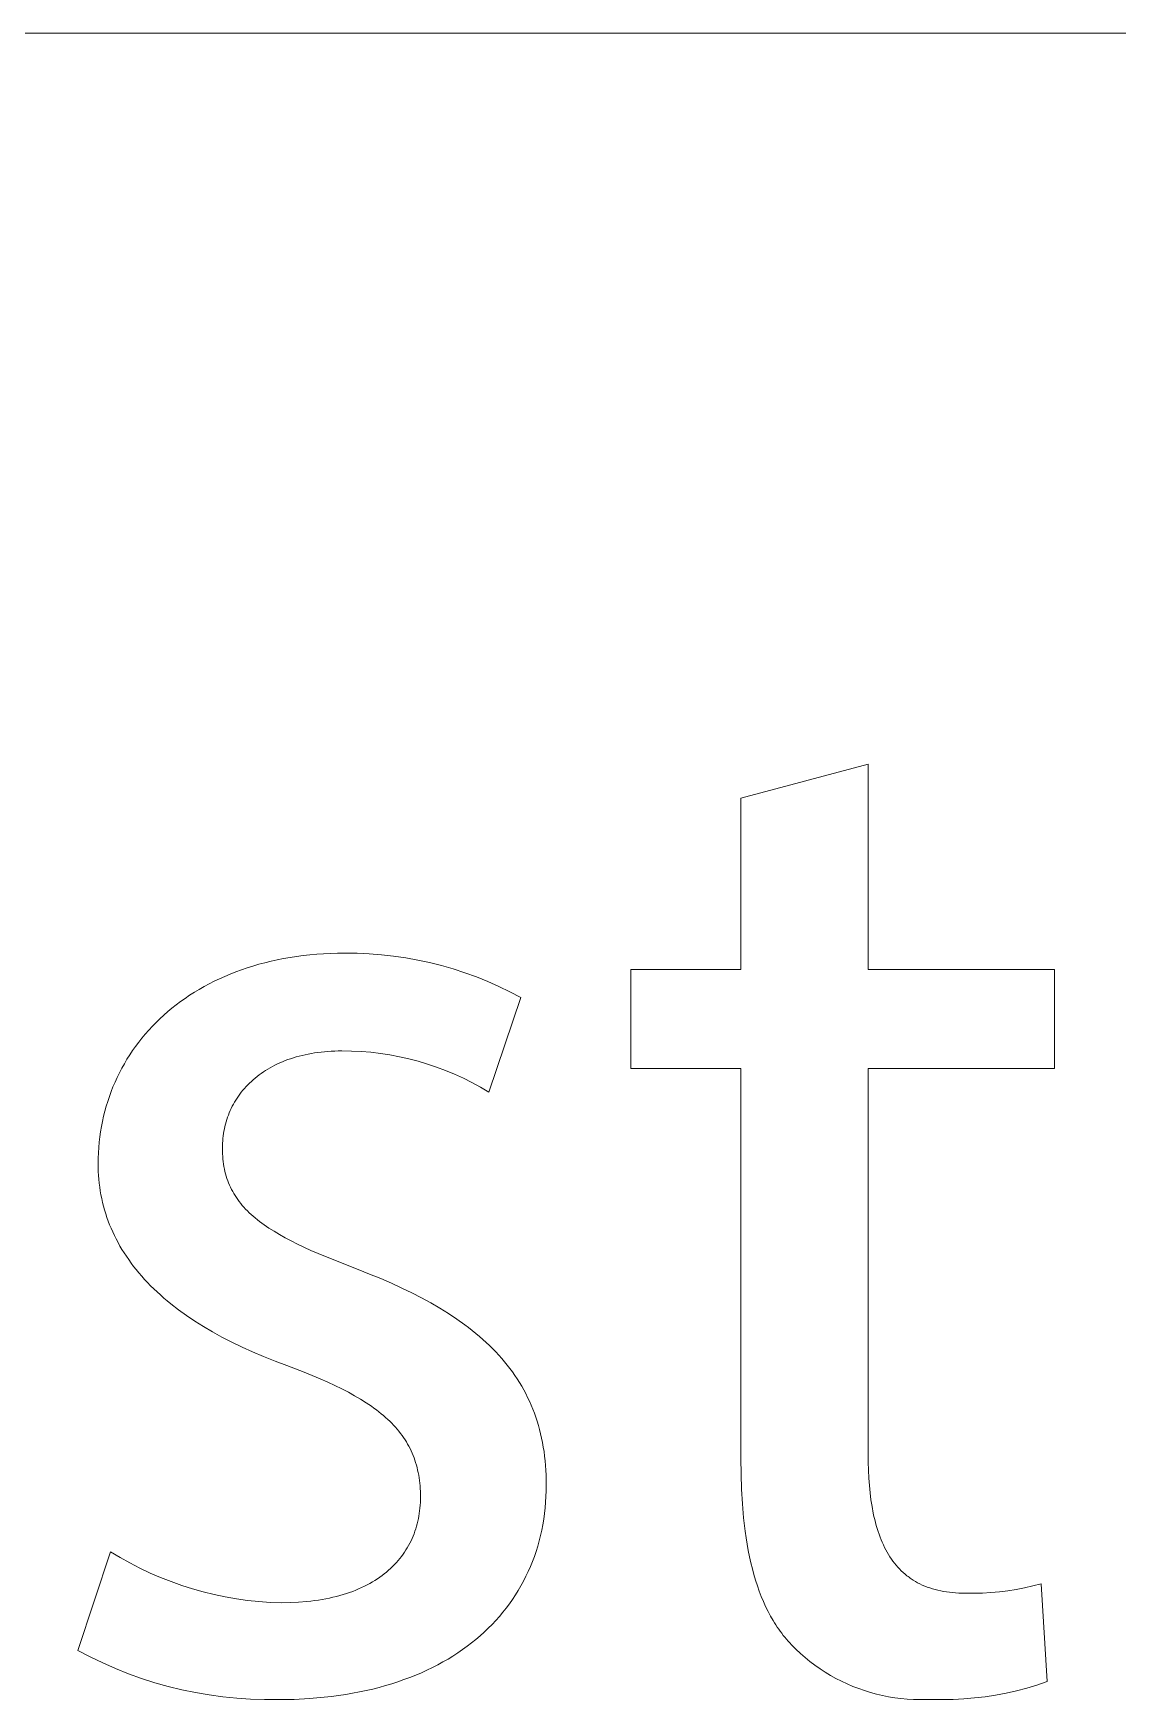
# Model space of a CAD drawing. Header units: millimetres. Extents: x -1246 to 2331, y -493 to 2006.
# Drawn here: x 1615.7 to 1641.98, y -433.3 to -392.91 of the extents above; entities that cross this region are included whole.
import ezdxf

# ---------------------------------------------------------------- set-up
doc = ezdxf.new("R2010")
doc.units = ezdxf.units.MM
doc.header["$MEASUREMENT"] = 0
doc.layers.add('Domyślny', color=7, linetype='Continuous', true_color=0x000000)

msp = doc.modelspace()

# ---------------------------------------------------------------- linework, layer by layer
at = {"layer": 'Domyślny', "color": 18, "lineweight": 15, "true_color": 0x000000}
for p, q in [((979.012, -392.905), (2327.486, -392.905)), ((1632.849, -411.444), (1635.935, -410.622)), ((1635.935, -410.622), (1635.935, -415.602)), ((1632.849, -415.602), (1632.849, -411.444)), ((1622.239, -415.262), (1622.402, -415.244)), ((1622.402, -415.244), (1622.567, -415.229)), ((1622.567, -415.229), (1622.734, -415.218)), ((1622.734, -415.218), (1622.903, -415.209)), ((1622.903, -415.209), (1623.075, -415.204)), ((1623.075, -415.204), (1623.248, -415.203)), ((1623.248, -415.203), (1623.545, -415.206)), ((1623.545, -415.206), (1623.841, -415.218)), ((1623.841, -415.218), (1624.136, -415.241)), ((1624.136, -415.241), (1624.43, -415.274)), ((1620.604, -415.657), (1620.741, -415.607)), ((1620.741, -415.607), (1620.88, -415.56)), ((1620.88, -415.56), (1621.022, -415.515)), ((1621.022, -415.515), (1621.166, -415.473)), ((1621.166, -415.473), (1621.312, -415.434)), ((1621.312, -415.434), (1621.461, -415.398)), ((1621.461, -415.398), (1621.612, -415.365)), ((1621.612, -415.365), (1621.765, -415.335)), ((1621.765, -415.335), (1621.921, -415.307)), ((1621.921, -415.307), (1622.079, -415.283)), ((1622.079, -415.283), (1622.239, -415.262)), ((1624.43, -415.274), (1624.724, -415.317)), ((1624.724, -415.317), (1625.015, -415.37)), ((1625.015, -415.37), (1625.305, -415.432)), ((1625.305, -415.432), (1625.592, -415.505)), ((1625.592, -415.505), (1625.877, -415.586)), ((1625.877, -415.586), (1626.159, -415.678)), ((1630.181, -417.996), (1630.181, -415.602)), ((1630.181, -415.602), (1632.849, -415.602)), ((1635.935, -415.602), (1640.449, -415.602)), ((1640.449, -415.602), (1640.449, -417.996)), ((1619.718, -416.081), (1619.837, -416.013)), ((1619.837, -416.013), (1619.958, -415.947)), ((1619.958, -415.947), (1620.082, -415.884)), ((1620.082, -415.884), (1620.209, -415.824)), ((1620.209, -415.824), (1620.338, -415.766)), ((1620.338, -415.766), (1620.47, -415.71)), ((1620.47, -415.71), (1620.604, -415.657)), ((1626.159, -415.678), (1626.437, -415.779)), ((1626.437, -415.779), (1626.712, -415.889)), ((1626.712, -415.889), (1626.983, -416.009)), ((1626.983, -416.009), (1627.25, -416.137)), ((1619.058, -416.537), (1619.162, -416.455)), ((1619.162, -416.455), (1619.268, -416.376)), ((1619.268, -416.376), (1619.376, -416.299)), ((1619.376, -416.299), (1619.487, -416.224)), ((1619.487, -416.224), (1619.601, -416.151)), ((1619.601, -416.151), (1619.718, -416.081)), ((1627.513, -416.275), (1626.738, -418.574)), ((1627.25, -416.137), (1627.513, -416.275)), ((1618.673, -416.884), (1618.765, -416.794)), ((1618.765, -416.794), (1618.86, -416.706)), ((1618.86, -416.706), (1618.958, -416.621)), ((1618.958, -416.621), (1619.058, -416.537)), ((1618.253, -417.362), (1618.331, -417.263)), ((1618.331, -417.263), (1618.412, -417.165)), ((1618.412, -417.165), (1618.496, -417.07)), ((1618.496, -417.07), (1618.583, -416.976)), ((1618.583, -416.976), (1618.673, -416.884)), ((1617.968, -417.776), (1618.035, -417.67)), ((1618.035, -417.67), (1618.105, -417.566)), ((1618.105, -417.566), (1618.177, -417.463)), ((1618.177, -417.463), (1618.253, -417.362)), ((1622.288, -417.664), (1622.215, -417.681)), ((1622.363, -417.648), (1622.288, -417.664)), ((1622.438, -417.634), (1622.363, -417.648)), ((1622.515, -417.622), (1622.438, -417.634)), ((1622.594, -417.61), (1622.515, -417.622)), ((1622.673, -417.601), (1622.594, -417.61)), ((1622.754, -417.592), (1622.673, -417.601)), ((1622.836, -417.585), (1622.754, -417.592)), ((1622.919, -417.58), (1622.836, -417.585)), ((1623.004, -417.576), (1622.919, -417.58)), ((1623.09, -417.574), (1623.004, -417.576)), ((1623.177, -417.573), (1623.09, -417.574)), ((1623.411, -417.576), (1623.177, -417.573)), ((1623.645, -417.588), (1623.411, -417.576)), ((1623.878, -417.607), (1623.645, -417.588)), ((1624.111, -417.635), (1623.878, -417.607)), ((1624.342, -417.67), (1624.111, -417.635)), ((1624.572, -417.714), (1624.342, -417.67)), ((1617.785, -418.103), (1617.843, -417.992)), ((1617.843, -417.992), (1617.904, -417.883)), ((1617.904, -417.883), (1617.968, -417.776)), ((1621.328, -418.046), (1621.275, -418.081)), ((1621.383, -418.013), (1621.328, -418.046)), ((1621.439, -417.98), (1621.383, -418.013)), ((1621.496, -417.949), (1621.439, -417.98)), ((1621.555, -417.918), (1621.496, -417.949)), ((1621.615, -417.889), (1621.555, -417.918)), ((1621.677, -417.861), (1621.615, -417.889)), ((1621.739, -417.834), (1621.677, -417.861)), ((1621.803, -417.808), (1621.739, -417.834)), ((1621.869, -417.784), (1621.803, -417.808)), ((1621.935, -417.761), (1621.869, -417.784)), ((1622.003, -417.739), (1621.935, -417.761)), ((1622.073, -417.718), (1622.003, -417.739)), ((1622.143, -417.699), (1622.073, -417.718)), ((1622.215, -417.681), (1622.143, -417.699)), ((1624.801, -417.765), (1624.572, -417.714)), ((1625.027, -417.825), (1624.801, -417.765)), ((1625.252, -417.892), (1625.027, -417.825)), ((1625.474, -417.967), (1625.252, -417.892)), ((1625.693, -418.05), (1625.474, -417.967)), ((1625.909, -418.14), (1625.693, -418.05)), ((1632.849, -417.996), (1630.181, -417.996)), ((1632.849, -427.454), (1632.849, -417.996)), ((1640.449, -417.996), (1635.935, -417.996)), ((1635.935, -417.996), (1635.935, -427.347)), ((1617.583, -418.559), (1617.629, -418.443)), ((1617.629, -418.443), (1617.678, -418.328)), ((1617.678, -418.328), (1617.73, -418.215)), ((1617.73, -418.215), (1617.785, -418.103)), ((1620.855, -418.438), (1620.816, -418.482)), ((1620.897, -418.395), (1620.855, -418.438)), ((1620.939, -418.352), (1620.897, -418.395)), ((1620.983, -418.311), (1620.939, -418.352)), ((1621.028, -418.27), (1620.983, -418.311)), ((1621.075, -418.23), (1621.028, -418.27)), ((1621.123, -418.191), (1621.075, -418.23)), ((1621.172, -418.154), (1621.123, -418.191)), ((1621.223, -418.117), (1621.172, -418.154)), ((1621.275, -418.081), (1621.223, -418.117)), ((1626.122, -418.237), (1625.909, -418.14)), ((1626.331, -418.342), (1626.122, -418.237)), ((1626.537, -418.455), (1626.331, -418.342)), ((1626.738, -418.574), (1626.537, -418.455)), ((1617.464, -418.915), (1617.501, -418.795)), ((1617.501, -418.795), (1617.541, -418.677)), ((1617.541, -418.677), (1617.583, -418.559)), ((1620.548, -418.865), (1620.521, -418.916)), ((1620.577, -418.815), (1620.548, -418.865)), ((1620.607, -418.765), (1620.577, -418.815)), ((1620.638, -418.716), (1620.607, -418.765)), ((1620.671, -418.668), (1620.638, -418.716)), ((1620.705, -418.62), (1620.671, -418.668)), ((1620.74, -418.573), (1620.705, -418.62)), ((1620.777, -418.527), (1620.74, -418.573)), ((1620.816, -418.482), (1620.777, -418.527)), ((1617.348, -419.406), (1617.372, -419.282)), ((1617.372, -419.282), (1617.4, -419.158)), ((1617.4, -419.158), (1617.43, -419.036)), ((1617.43, -419.036), (1617.464, -418.915)), ((1620.389, -419.236), (1620.372, -419.292)), ((1620.407, -419.181), (1620.389, -419.236)), ((1620.427, -419.127), (1620.407, -419.181)), ((1620.449, -419.073), (1620.427, -419.127)), ((1620.471, -419.02), (1620.449, -419.073)), ((1620.496, -418.968), (1620.471, -419.02)), ((1620.521, -418.916), (1620.496, -418.968)), ((1617.295, -419.784), (1617.309, -419.657)), ((1617.309, -419.657), (1617.327, -419.531)), ((1617.327, -419.531), (1617.348, -419.406)), ((1620.301, -419.635), (1620.294, -419.693)), ((1620.309, -419.576), (1620.301, -419.635)), ((1620.319, -419.518), (1620.309, -419.576)), ((1620.33, -419.461), (1620.319, -419.518)), ((1620.342, -419.404), (1620.33, -419.461)), ((1620.356, -419.348), (1620.342, -419.404)), ((1620.372, -419.292), (1620.356, -419.348)), ((1617.27, -420.171), (1617.275, -420.041)), ((1617.275, -420.041), (1617.283, -419.912)), ((1617.283, -419.912), (1617.295, -419.784)), ((1620.283, -419.872), (1620.282, -419.932)), ((1620.282, -419.932), (1620.283, -419.999)), ((1620.285, -419.812), (1620.283, -419.872)), ((1620.283, -419.999), (1620.285, -420.065)), ((1620.289, -419.752), (1620.285, -419.812)), ((1620.285, -420.065), (1620.289, -420.129)), ((1620.294, -419.693), (1620.289, -419.752)), ((1617.268, -420.301), (1617.27, -420.171)), ((1617.269, -420.398), (1617.268, -420.301)), ((1617.273, -420.494), (1617.269, -420.398)), ((1617.278, -420.59), (1617.273, -420.494)), ((1620.289, -420.129), (1620.294, -420.193)), ((1620.294, -420.193), (1620.301, -420.255)), ((1620.301, -420.255), (1620.309, -420.317)), ((1620.309, -420.317), (1620.319, -420.377)), ((1620.319, -420.377), (1620.331, -420.437)), ((1620.331, -420.437), (1620.343, -420.495)), ((1620.343, -420.495), (1620.358, -420.553)), ((1617.286, -420.685), (1617.278, -420.59)), ((1617.295, -420.78), (1617.286, -420.685)), ((1617.307, -420.874), (1617.295, -420.78)), ((1617.322, -420.968), (1617.307, -420.874)), ((1620.358, -420.553), (1620.374, -420.609)), ((1620.374, -420.609), (1620.392, -420.665)), ((1620.392, -420.665), (1620.411, -420.72)), ((1620.411, -420.72), (1620.431, -420.774)), ((1620.431, -420.774), (1620.454, -420.827)), ((1620.454, -420.827), (1620.478, -420.879)), ((1620.478, -420.879), (1620.503, -420.93)), ((1617.338, -421.061), (1617.322, -420.968)), ((1617.356, -421.153), (1617.338, -421.061)), ((1617.377, -421.245), (1617.356, -421.153)), ((1617.4, -421.337), (1617.377, -421.245)), ((1620.503, -420.93), (1620.53, -420.981)), ((1620.53, -420.981), (1620.559, -421.031)), ((1620.559, -421.031), (1620.589, -421.08)), ((1620.589, -421.08), (1620.621, -421.129)), ((1620.621, -421.129), (1620.654, -421.176)), ((1620.654, -421.176), (1620.689, -421.223)), ((1620.689, -421.223), (1620.726, -421.27)), ((1620.726, -421.27), (1620.764, -421.316)), ((1617.425, -421.428), (1617.4, -421.337)), ((1617.452, -421.518), (1617.425, -421.428)), ((1617.482, -421.607), (1617.452, -421.518)), ((1617.514, -421.696), (1617.482, -421.607)), ((1617.548, -421.785), (1617.514, -421.696)), ((1620.764, -421.316), (1620.804, -421.361)), ((1620.804, -421.361), (1620.845, -421.406)), ((1620.845, -421.406), (1620.888, -421.45)), ((1620.888, -421.45), (1620.933, -421.494)), ((1620.933, -421.494), (1620.979, -421.537)), ((1620.979, -421.537), (1621.028, -421.579)), ((1621.028, -421.579), (1621.077, -421.622)), ((1621.077, -421.622), (1621.129, -421.664)), ((1621.129, -421.664), (1621.182, -421.705)), ((1621.182, -421.705), (1621.236, -421.746)), ((1617.584, -421.872), (1617.548, -421.785)), ((1617.622, -421.959), (1617.584, -421.872)), ((1617.663, -422.046), (1617.622, -421.959)), ((1617.705, -422.132), (1617.663, -422.046)), ((1621.236, -421.746), (1621.293, -421.787)), ((1621.293, -421.787), (1621.41, -421.867)), ((1621.41, -421.867), (1621.535, -421.946)), ((1621.535, -421.946), (1621.666, -422.024)), ((1621.666, -422.024), (1621.804, -422.102)), ((1621.804, -422.102), (1621.949, -422.179)), ((1617.751, -422.217), (1617.705, -422.132)), ((1617.798, -422.302), (1617.751, -422.217)), ((1617.847, -422.386), (1617.798, -422.302)), ((1617.899, -422.469), (1617.847, -422.386)), ((1617.953, -422.551), (1617.899, -422.469)), ((1621.949, -422.179), (1622.101, -422.255)), ((1622.101, -422.255), (1622.426, -422.407)), ((1622.426, -422.407), (1622.779, -422.56)), ((1618.009, -422.633), (1617.953, -422.551)), ((1618.068, -422.715), (1618.009, -422.633)), ((1618.129, -422.795), (1618.068, -422.715)), ((1618.191, -422.875), (1618.129, -422.795)), ((1618.257, -422.954), (1618.191, -422.875)), ((1622.779, -422.56), (1623.57, -422.874)), ((1623.57, -422.874), (1623.848, -422.982)), ((1618.324, -423.033), (1618.257, -422.954)), ((1618.394, -423.111), (1618.324, -423.033)), ((1618.466, -423.188), (1618.394, -423.111)), ((1618.54, -423.264), (1618.466, -423.188)), ((1618.617, -423.34), (1618.54, -423.264)), ((1623.848, -422.982), (1624.118, -423.093)), ((1624.118, -423.093), (1624.379, -423.206)), ((1624.379, -423.206), (1624.631, -423.321)), ((1624.631, -423.321), (1624.875, -423.439)), ((1618.696, -423.415), (1618.617, -423.34)), ((1618.777, -423.489), (1618.696, -423.415)), ((1618.86, -423.563), (1618.777, -423.489)), ((1618.946, -423.635), (1618.86, -423.563)), ((1619.034, -423.707), (1618.946, -423.635)), ((1619.217, -423.849), (1619.034, -423.707)), ((1624.875, -423.439), (1625.11, -423.56)), ((1625.11, -423.56), (1625.336, -423.683)), ((1625.336, -423.683), (1625.554, -423.81)), ((1619.409, -423.988), (1619.217, -423.849)), ((1619.611, -424.124), (1619.409, -423.988)), ((1619.821, -424.256), (1619.611, -424.124)), ((1625.554, -423.81), (1625.763, -423.94)), ((1625.763, -423.94), (1625.963, -424.073)), ((1625.963, -424.073), (1626.155, -424.209)), ((1620.041, -424.385), (1619.821, -424.256)), ((1620.27, -424.511), (1620.041, -424.385)), ((1620.509, -424.634), (1620.27, -424.511)), ((1626.155, -424.209), (1626.248, -424.279)), ((1626.248, -424.279), (1626.338, -424.349)), ((1626.338, -424.349), (1626.426, -424.42)), ((1626.426, -424.42), (1626.512, -424.493)), ((1626.512, -424.493), (1626.596, -424.566)), ((1620.757, -424.753), (1620.509, -424.634)), ((1621.014, -424.869), (1620.757, -424.753)), ((1621.281, -424.982), (1621.014, -424.869)), ((1626.596, -424.566), (1626.677, -424.64)), ((1626.677, -424.64), (1626.756, -424.715)), ((1626.756, -424.715), (1626.834, -424.791)), ((1626.834, -424.791), (1626.908, -424.868)), ((1626.908, -424.868), (1626.981, -424.947)), ((1621.557, -425.091), (1621.281, -424.982)), ((1621.843, -425.197), (1621.557, -425.091)), ((1622.264, -425.358), (1621.843, -425.197)), ((1626.981, -424.947), (1627.052, -425.026)), ((1627.052, -425.026), (1627.12, -425.106)), ((1627.12, -425.106), (1627.186, -425.188)), ((1627.186, -425.188), (1627.25, -425.27)), ((1627.25, -425.27), (1627.312, -425.354)), ((1622.652, -425.519), (1622.264, -425.358)), ((1622.834, -425.6), (1622.652, -425.519)), ((1623.009, -425.681), (1622.834, -425.6)), ((1623.175, -425.764), (1623.009, -425.681)), ((1627.312, -425.354), (1627.371, -425.439)), ((1627.371, -425.439), (1627.428, -425.524)), ((1627.428, -425.524), (1627.483, -425.611)), ((1627.483, -425.611), (1627.536, -425.7)), ((1627.536, -425.7), (1627.587, -425.789)), ((1623.334, -425.846), (1623.175, -425.764)), ((1623.485, -425.93), (1623.334, -425.846)), ((1623.629, -426.015), (1623.485, -425.93)), ((1623.765, -426.101), (1623.629, -426.015)), ((1623.894, -426.188), (1623.765, -426.101)), ((1627.587, -425.789), (1627.635, -425.88)), ((1627.635, -425.88), (1627.681, -425.972)), ((1627.681, -425.972), (1627.725, -426.065)), ((1627.725, -426.065), (1627.767, -426.159)), ((1623.956, -426.232), (1623.894, -426.188)), ((1624.016, -426.277), (1623.956, -426.232)), ((1624.074, -426.321), (1624.016, -426.277)), ((1624.13, -426.367), (1624.074, -426.321)), ((1624.185, -426.412), (1624.13, -426.367)), ((1624.238, -426.458), (1624.185, -426.412)), ((1624.289, -426.505), (1624.238, -426.458)), ((1624.338, -426.552), (1624.289, -426.505)), ((1624.386, -426.599), (1624.338, -426.552)), ((1627.767, -426.159), (1627.806, -426.255)), ((1627.806, -426.255), (1627.843, -426.352)), ((1627.843, -426.352), (1627.878, -426.45)), ((1627.878, -426.45), (1627.911, -426.549)), ((1627.911, -426.549), (1627.941, -426.65)), ((1624.432, -426.647), (1624.386, -426.599)), ((1624.476, -426.696), (1624.432, -426.647)), ((1624.519, -426.745), (1624.476, -426.696)), ((1624.56, -426.794), (1624.519, -426.745)), ((1624.599, -426.844), (1624.56, -426.794)), ((1624.637, -426.895), (1624.599, -426.844)), ((1624.673, -426.946), (1624.637, -426.895)), ((1624.708, -426.997), (1624.673, -426.946)), ((1627.941, -426.65), (1627.969, -426.753)), ((1627.969, -426.753), (1627.995, -426.856)), ((1627.995, -426.856), (1628.019, -426.961)), ((1628.019, -426.961), (1628.041, -427.068)), ((1624.74, -427.05), (1624.708, -426.997)), ((1624.772, -427.103), (1624.74, -427.05)), ((1624.801, -427.157), (1624.772, -427.103)), ((1624.83, -427.211), (1624.801, -427.157)), ((1624.856, -427.266), (1624.83, -427.211)), ((1624.881, -427.321), (1624.856, -427.266)), ((1624.905, -427.378), (1624.881, -427.321)), ((1628.041, -427.068), (1628.06, -427.175)), ((1628.06, -427.175), (1628.077, -427.285)), ((1628.077, -427.285), (1628.091, -427.396)), ((1635.935, -427.347), (1635.936, -427.545)), ((1624.927, -427.435), (1624.905, -427.378)), ((1624.947, -427.493), (1624.927, -427.435)), ((1624.966, -427.551), (1624.947, -427.493)), ((1624.984, -427.611), (1624.966, -427.551)), ((1625, -427.671), (1624.984, -427.611)), ((1625.014, -427.732), (1625, -427.671)), ((1625.028, -427.794), (1625.014, -427.732)), ((1628.091, -427.396), (1628.104, -427.508)), ((1628.104, -427.508), (1628.114, -427.621)), ((1628.114, -427.621), (1628.122, -427.737)), ((1628.122, -427.737), (1628.128, -427.853)), ((1632.853, -427.83), (1632.849, -427.454)), ((1635.936, -427.545), (1635.942, -427.738)), ((1635.942, -427.738), (1635.951, -427.926)), ((1625.039, -427.856), (1625.028, -427.794)), ((1625.05, -427.92), (1625.039, -427.856)), ((1625.058, -427.984), (1625.05, -427.92)), ((1625.066, -428.049), (1625.058, -427.984)), ((1625.072, -428.116), (1625.066, -428.049)), ((1625.077, -428.183), (1625.072, -428.116)), ((1628.128, -427.853), (1628.131, -427.972)), ((1628.132, -428.091), (1628.13, -428.234)), ((1628.131, -427.972), (1628.132, -428.091)), ((1632.865, -428.195), (1632.853, -427.83)), ((1635.951, -427.926), (1635.965, -428.107)), ((1635.965, -428.107), (1635.982, -428.284)), ((1625.076, -428.588), (1625.08, -428.522)), ((1625.08, -428.251), (1625.077, -428.183)), ((1625.082, -428.319), (1625.08, -428.251)), ((1625.08, -428.522), (1625.082, -428.456)), ((1625.083, -428.389), (1625.082, -428.319)), ((1625.082, -428.456), (1625.083, -428.389)), ((1628.117, -428.514), (1628.104, -428.652)), ((1628.125, -428.375), (1628.117, -428.514)), ((1628.13, -428.234), (1628.125, -428.375)), ((1632.886, -428.548), (1632.865, -428.195)), ((1632.915, -428.888), (1632.886, -428.548)), ((1635.982, -428.284), (1636.003, -428.454)), ((1636.003, -428.454), (1636.029, -428.619)), ((1625.004, -429.034), (1625.019, -428.972)), ((1625.019, -428.972), (1625.032, -428.91)), ((1625.032, -428.91), (1625.044, -428.847)), ((1625.044, -428.847), (1625.054, -428.783)), ((1625.054, -428.783), (1625.063, -428.718)), ((1625.063, -428.718), (1625.07, -428.654)), ((1625.07, -428.654), (1625.076, -428.588)), ((1628.07, -428.925), (1628.048, -429.058)), ((1628.089, -428.789), (1628.07, -428.925)), ((1628.104, -428.652), (1628.089, -428.789)), ((1632.954, -429.217), (1632.915, -428.888)), ((1636.029, -428.619), (1636.059, -428.778)), ((1636.059, -428.778), (1636.075, -428.856)), ((1636.075, -428.856), (1636.093, -428.932)), ((1636.093, -428.932), (1636.111, -429.006)), ((1624.879, -429.393), (1624.904, -429.335)), ((1624.904, -429.335), (1624.927, -429.276)), ((1624.927, -429.276), (1624.949, -429.217)), ((1624.949, -429.217), (1624.969, -429.156)), ((1624.969, -429.156), (1624.987, -429.096)), ((1624.987, -429.096), (1625.004, -429.034)), ((1627.993, -429.321), (1627.96, -429.451)), ((1628.022, -429.191), (1627.993, -429.321)), ((1628.048, -429.058), (1628.022, -429.191)), ((1632.977, -429.376), (1632.954, -429.217)), ((1633.002, -429.533), (1632.977, -429.376)), ((1636.111, -429.006), (1636.131, -429.079)), ((1636.131, -429.079), (1636.152, -429.15)), ((1636.152, -429.15), (1636.175, -429.22)), ((1636.175, -429.22), (1636.198, -429.289)), ((1636.198, -429.289), (1636.222, -429.356)), ((1636.222, -429.356), (1636.248, -429.421)), ((1616.78, -432.106), (1617.566, -429.712)), ((1617.566, -429.712), (1617.8, -429.853)), ((1624.622, -429.828), (1624.66, -429.776)), ((1624.66, -429.776), (1624.696, -429.724)), ((1624.696, -429.724), (1624.731, -429.671)), ((1624.731, -429.671), (1624.764, -429.617)), ((1624.764, -429.617), (1624.795, -429.562)), ((1624.795, -429.562), (1624.825, -429.506)), ((1624.825, -429.506), (1624.853, -429.45)), ((1624.853, -429.45), (1624.879, -429.393)), ((1627.885, -429.704), (1627.843, -429.829)), ((1627.924, -429.578), (1627.885, -429.704)), ((1627.96, -429.451), (1627.924, -429.578)), ((1633.03, -429.686), (1633.002, -429.533)), ((1633.06, -429.836), (1633.03, -429.686)), ((1636.248, -429.421), (1636.275, -429.485)), ((1636.275, -429.485), (1636.303, -429.548)), ((1636.303, -429.548), (1636.332, -429.609)), ((1636.332, -429.609), (1636.363, -429.668)), ((1636.363, -429.668), (1636.394, -429.726)), ((1636.394, -429.726), (1636.427, -429.782)), ((1636.427, -429.782), (1636.462, -429.837)), ((1617.8, -429.853), (1618.039, -429.986)), ((1618.039, -429.986), (1618.283, -430.112)), ((1618.283, -430.112), (1618.53, -430.229)), ((1624.259, -430.206), (1624.31, -430.162)), ((1624.31, -430.162), (1624.36, -430.117)), ((1624.36, -430.117), (1624.408, -430.071)), ((1624.408, -430.071), (1624.454, -430.025)), ((1624.454, -430.025), (1624.499, -429.977)), ((1624.499, -429.977), (1624.542, -429.928)), ((1624.542, -429.928), (1624.583, -429.878)), ((1624.583, -429.878), (1624.622, -429.828)), ((1627.696, -430.191), (1627.64, -430.309)), ((1627.748, -430.072), (1627.696, -430.191)), ((1627.797, -429.951), (1627.748, -430.072)), ((1627.843, -429.829), (1627.797, -429.951)), ((1633.093, -429.983), (1633.06, -429.836)), ((1633.128, -430.127), (1633.093, -429.983)), ((1633.166, -430.267), (1633.128, -430.127)), ((1636.462, -429.837), (1636.497, -429.89)), ((1636.497, -429.89), (1636.534, -429.941)), ((1636.534, -429.941), (1636.572, -429.991)), ((1636.572, -429.991), (1636.612, -430.04)), ((1636.612, -430.04), (1636.652, -430.086)), ((1636.652, -430.086), (1636.694, -430.131)), ((1636.694, -430.131), (1636.738, -430.175)), ((1636.738, -430.175), (1636.783, -430.217)), ((1618.53, -430.229), (1618.781, -430.338)), ((1618.781, -430.338), (1619.036, -430.438)), ((1619.036, -430.438), (1619.294, -430.529)), ((1619.294, -430.529), (1619.555, -430.612)), ((1623.584, -430.614), (1623.654, -430.583)), ((1623.654, -430.583), (1623.722, -430.551)), ((1623.722, -430.551), (1623.789, -430.517)), ((1623.789, -430.517), (1623.853, -430.482)), ((1623.853, -430.482), (1623.916, -430.446)), ((1623.916, -430.446), (1623.978, -430.409)), ((1623.978, -430.409), (1624.037, -430.37)), ((1624.037, -430.37), (1624.095, -430.331)), ((1624.095, -430.331), (1624.152, -430.29)), ((1624.152, -430.29), (1624.206, -430.249)), ((1624.206, -430.249), (1624.259, -430.206)), ((1627.519, -430.538), (1627.454, -430.65)), ((1627.581, -430.424), (1627.519, -430.538)), ((1627.64, -430.309), (1627.581, -430.424)), ((1633.206, -430.405), (1633.166, -430.267)), ((1633.25, -430.539), (1633.206, -430.405)), ((1633.296, -430.669), (1633.25, -430.539)), ((1636.783, -430.217), (1636.829, -430.257)), ((1636.829, -430.257), (1636.852, -430.277)), ((1636.852, -430.277), (1636.876, -430.296)), ((1636.876, -430.296), (1636.901, -430.314)), ((1636.901, -430.314), (1636.925, -430.333)), ((1636.925, -430.333), (1636.95, -430.351)), ((1636.95, -430.351), (1636.976, -430.368)), ((1636.976, -430.368), (1637.001, -430.385)), ((1637.001, -430.385), (1637.027, -430.402)), ((1637.027, -430.402), (1637.08, -430.434)), ((1637.08, -430.434), (1637.135, -430.464)), ((1637.135, -430.464), (1637.191, -430.493)), ((1637.191, -430.493), (1637.248, -430.52)), ((1637.248, -430.52), (1637.307, -430.545)), ((1637.307, -430.545), (1637.368, -430.569)), ((1637.368, -430.569), (1637.43, -430.591)), ((1637.43, -430.591), (1637.493, -430.611)), ((1639.524, -430.626), (1639.727, -430.588)), ((1639.727, -430.588), (1639.928, -430.543)), ((1639.928, -430.543), (1640.128, -430.492)), ((1640.128, -430.492), (1640.271, -432.862)), ((1619.555, -430.612), (1619.818, -430.686)), ((1619.818, -430.686), (1620.084, -430.751)), ((1620.084, -430.751), (1620.352, -430.807)), ((1620.352, -430.807), (1620.622, -430.854)), ((1620.622, -430.854), (1620.893, -430.892)), ((1620.893, -430.892), (1621.165, -430.921)), ((1621.165, -430.921), (1621.438, -430.94)), ((1621.438, -430.94), (1621.712, -430.95)), ((1621.712, -430.95), (1621.924, -430.947)), ((1621.924, -430.947), (1622.128, -430.937)), ((1622.128, -430.937), (1622.326, -430.921)), ((1622.326, -430.921), (1622.422, -430.911)), ((1622.422, -430.911), (1622.516, -430.899)), ((1622.516, -430.899), (1622.609, -430.886)), ((1622.609, -430.886), (1622.7, -430.871)), ((1622.7, -430.871), (1622.789, -430.854)), ((1622.789, -430.854), (1622.876, -430.837)), ((1622.876, -430.837), (1622.962, -430.817)), ((1622.962, -430.817), (1623.046, -430.797)), ((1623.046, -430.797), (1623.128, -430.775)), ((1623.128, -430.775), (1623.208, -430.751)), ((1623.208, -430.751), (1623.287, -430.726)), ((1623.287, -430.726), (1623.364, -430.7)), ((1623.364, -430.7), (1623.439, -430.673)), ((1623.439, -430.673), (1623.512, -430.644)), ((1623.512, -430.644), (1623.584, -430.614)), ((1627.24, -430.974), (1627.162, -431.079)), ((1627.314, -430.868), (1627.24, -430.974)), ((1627.386, -430.76), (1627.314, -430.868)), ((1627.454, -430.65), (1627.386, -430.76)), ((1633.344, -430.796), (1633.296, -430.669)), ((1633.396, -430.92), (1633.344, -430.796)), ((1633.45, -431.041), (1633.396, -430.92)), ((1637.493, -430.611), (1637.558, -430.629)), ((1637.558, -430.629), (1637.625, -430.646)), ((1637.625, -430.646), (1637.693, -430.661)), ((1637.693, -430.661), (1637.762, -430.674)), ((1637.762, -430.674), (1637.833, -430.686)), ((1637.833, -430.686), (1637.906, -430.696)), ((1637.906, -430.696), (1637.98, -430.704)), ((1637.98, -430.704), (1638.056, -430.71)), ((1638.056, -430.71), (1638.133, -430.715)), ((1638.133, -430.715), (1638.213, -430.717)), ((1638.213, -430.717), (1638.293, -430.718)), ((1638.293, -430.718), (1638.499, -430.719)), ((1638.499, -430.719), (1638.705, -430.714)), ((1638.705, -430.714), (1638.911, -430.701)), ((1638.911, -430.701), (1639.116, -430.683)), ((1639.116, -430.683), (1639.321, -430.658)), ((1639.321, -430.658), (1639.524, -430.626)), ((1626.909, -431.379), (1626.819, -431.475)), ((1626.997, -431.281), (1626.909, -431.379)), ((1627.081, -431.181), (1626.997, -431.281)), ((1627.162, -431.079), (1627.081, -431.181)), ((1633.508, -431.158), (1633.45, -431.041)), ((1633.568, -431.272), (1633.508, -431.158)), ((1633.631, -431.382), (1633.568, -431.272)), ((1633.664, -431.436), (1633.631, -431.382)), ((1626.53, -431.75), (1626.427, -431.838)), ((1626.629, -431.661), (1626.53, -431.75)), ((1626.726, -431.569), (1626.629, -431.661)), ((1626.819, -431.475), (1626.726, -431.569)), ((1633.698, -431.488), (1633.664, -431.436)), ((1633.732, -431.541), (1633.698, -431.488)), ((1633.767, -431.592), (1633.732, -431.541)), ((1633.803, -431.642), (1633.767, -431.592)), ((1633.84, -431.691), (1633.803, -431.642)), ((1633.877, -431.74), (1633.84, -431.691)), ((1633.915, -431.787), (1633.877, -431.74)), ((1633.954, -431.834), (1633.915, -431.787)), ((1617.079, -432.263), (1616.78, -432.106)), ((1625.987, -432.165), (1625.87, -432.241)), ((1626.102, -432.086), (1625.987, -432.165)), ((1626.213, -432.006), (1626.102, -432.086)), ((1626.322, -431.923), (1626.213, -432.006)), ((1626.427, -431.838), (1626.322, -431.923)), ((1633.994, -431.88), (1633.954, -431.834)), ((1634.035, -431.925), (1633.994, -431.88)), ((1634.076, -431.969), (1634.035, -431.925)), ((1634.183, -432.075), (1634.076, -431.969)), ((1634.293, -432.178), (1634.183, -432.075)), ((1634.407, -432.277), (1634.293, -432.178)), ((1617.383, -432.409), (1617.079, -432.263)), ((1617.691, -432.545), (1617.383, -432.409)), ((1618.005, -432.67), (1617.691, -432.545)), ((1625.239, -432.584), (1625.105, -432.645)), ((1625.371, -432.52), (1625.239, -432.584)), ((1625.5, -432.454), (1625.371, -432.52)), ((1625.626, -432.385), (1625.5, -432.454)), ((1625.75, -432.314), (1625.626, -432.385)), ((1625.87, -432.241), (1625.75, -432.314)), ((1634.524, -432.372), (1634.407, -432.277)), ((1634.645, -432.463), (1634.524, -432.372)), ((1634.768, -432.55), (1634.645, -432.463)), ((1634.895, -432.632), (1634.768, -432.55)), ((1618.322, -432.784), (1618.005, -432.67)), ((1618.644, -432.887), (1618.322, -432.784)), ((1618.968, -432.979), (1618.644, -432.887)), ((1619.296, -433.059), (1618.968, -432.979)), ((1624.082, -433.001), (1623.925, -433.041)), ((1624.237, -432.958), (1624.082, -433.001)), ((1624.388, -432.913), (1624.237, -432.958)), ((1624.537, -432.864), (1624.388, -432.913)), ((1624.683, -432.814), (1624.537, -432.864)), ((1624.826, -432.76), (1624.683, -432.814)), ((1624.967, -432.704), (1624.826, -432.76)), ((1625.105, -432.645), (1624.967, -432.704)), ((1635.024, -432.71), (1634.895, -432.632)), ((1635.155, -432.783), (1635.024, -432.71)), ((1635.29, -432.852), (1635.155, -432.783)), ((1635.426, -432.916), (1635.29, -432.852)), ((1635.565, -432.976), (1635.426, -432.916)), ((1635.705, -433.03), (1635.565, -432.976)), ((1639.779, -433.018), (1639.529, -433.083)), ((1640.026, -432.944), (1639.779, -433.018)), ((1640.271, -432.862), (1640.026, -432.944)), ((1619.626, -433.128), (1619.296, -433.059)), ((1619.959, -433.185), (1619.626, -433.128)), ((1620.293, -433.231), (1619.959, -433.185)), ((1620.629, -433.265), (1620.293, -433.231)), ((1620.965, -433.287), (1620.629, -433.265)), ((1621.303, -433.298), (1620.965, -433.287)), ((1621.64, -433.297), (1621.303, -433.298)), ((1622.02, -433.291), (1621.64, -433.297)), ((1622.39, -433.272), (1622.02, -433.291)), ((1622.571, -433.258), (1622.39, -433.272)), ((1622.75, -433.241), (1622.571, -433.258)), ((1622.926, -433.221), (1622.75, -433.241)), ((1623.099, -433.198), (1622.926, -433.221)), ((1623.27, -433.173), (1623.099, -433.198)), ((1623.438, -433.144), (1623.27, -433.173)), ((1623.603, -433.112), (1623.438, -433.144)), ((1623.765, -433.078), (1623.603, -433.112)), ((1623.925, -433.041), (1623.765, -433.078)), ((1635.848, -433.08), (1635.705, -433.03)), ((1635.992, -433.125), (1635.848, -433.08)), ((1636.137, -433.164), (1635.992, -433.125)), ((1636.284, -433.199), (1636.137, -433.164)), ((1636.432, -433.229), (1636.284, -433.199)), ((1636.581, -433.253), (1636.432, -433.229)), ((1636.73, -433.272), (1636.581, -433.253)), ((1636.88, -433.287), (1636.73, -433.272)), ((1637.031, -433.295), (1636.88, -433.287)), ((1637.182, -433.299), (1637.031, -433.295)), ((1637.333, -433.298), (1637.182, -433.299)), ((1637.483, -433.291), (1637.333, -433.298)), ((1637.741, -433.296), (1637.483, -433.291)), ((1637.999, -433.292), (1637.741, -433.296)), ((1638.256, -433.279), (1637.999, -433.292)), ((1638.513, -433.257), (1638.256, -433.279)), ((1638.77, -433.227), (1638.513, -433.257)), ((1639.024, -433.188), (1638.77, -433.227)), ((1639.278, -433.14), (1639.024, -433.188)), ((1639.529, -433.083), (1639.278, -433.14))]:
    msp.add_line(p, q, dxfattribs=at)

doc.saveas('drawing.dxf')
